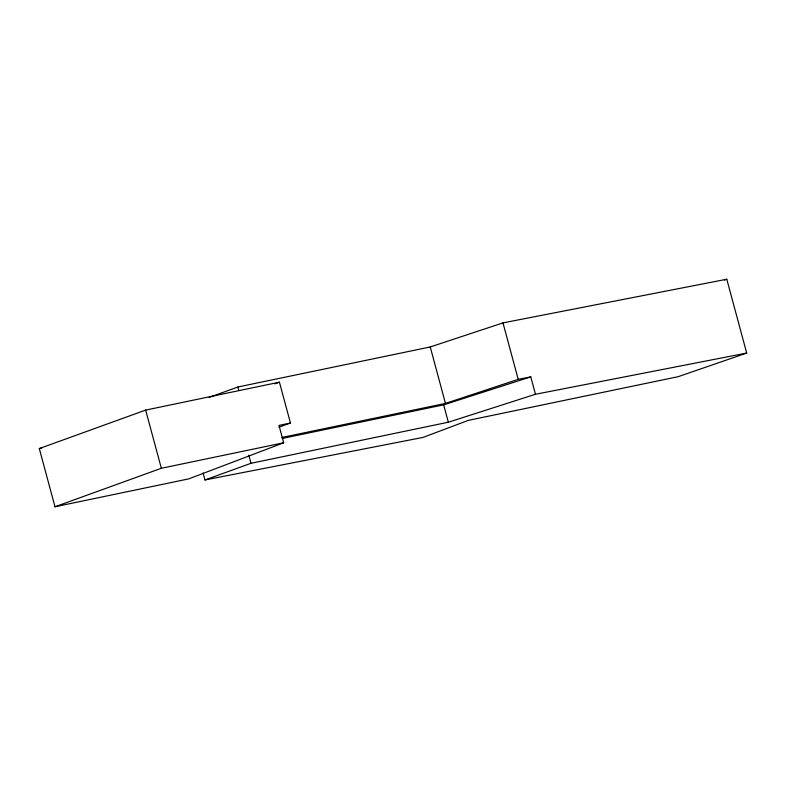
<?xml version="1.0" encoding="UTF-8"?>
<svg xmlns="http://www.w3.org/2000/svg" width="786" height="786" viewBox="0 0 786 786"><rect width="100%" height="100%" fill="white"/><g stroke="black" fill="none" stroke-linecap="round" stroke-linejoin="round"><path stroke-width="1.18" d="M290.447 423.015L278.991 425.403L283.677 442.773L188.787 478.87L55 506.764L39.3 448.57L145.646 410.096L279.433 382.192L290.447 423.015L279.01 427.152M209.174 397.402L237.883 387.007L430.237 346.96L502.981 322.889L726.785 279.236L746.7 353.061L678.2 376.671L468.269 420.392L422.976 437.429L204.979 479.951L203.102 473.005M274.854 383.853L279.433 382.192M55 506.764L161.346 468.279L283.677 442.773M204.979 479.951L250.999 463.298L448.344 422.21L535.462 394.267L746.7 353.061M724.456 280.032L726.785 279.236M281.968 437.458L445.466 403.415L518.22 379.343L530.776 376.897L535.462 394.267M282.194 438.46L443.658 404.839L530.776 376.897M39.3 448.57L41.687 448.069M502.981 322.889L518.22 379.343M430.237 346.96L445.466 403.415M443.658 404.839L448.344 422.21M237.883 387.007L238.836 390.544M248.818 455.192L250.999 463.298M145.646 410.096L161.346 468.279"/></g></svg>
